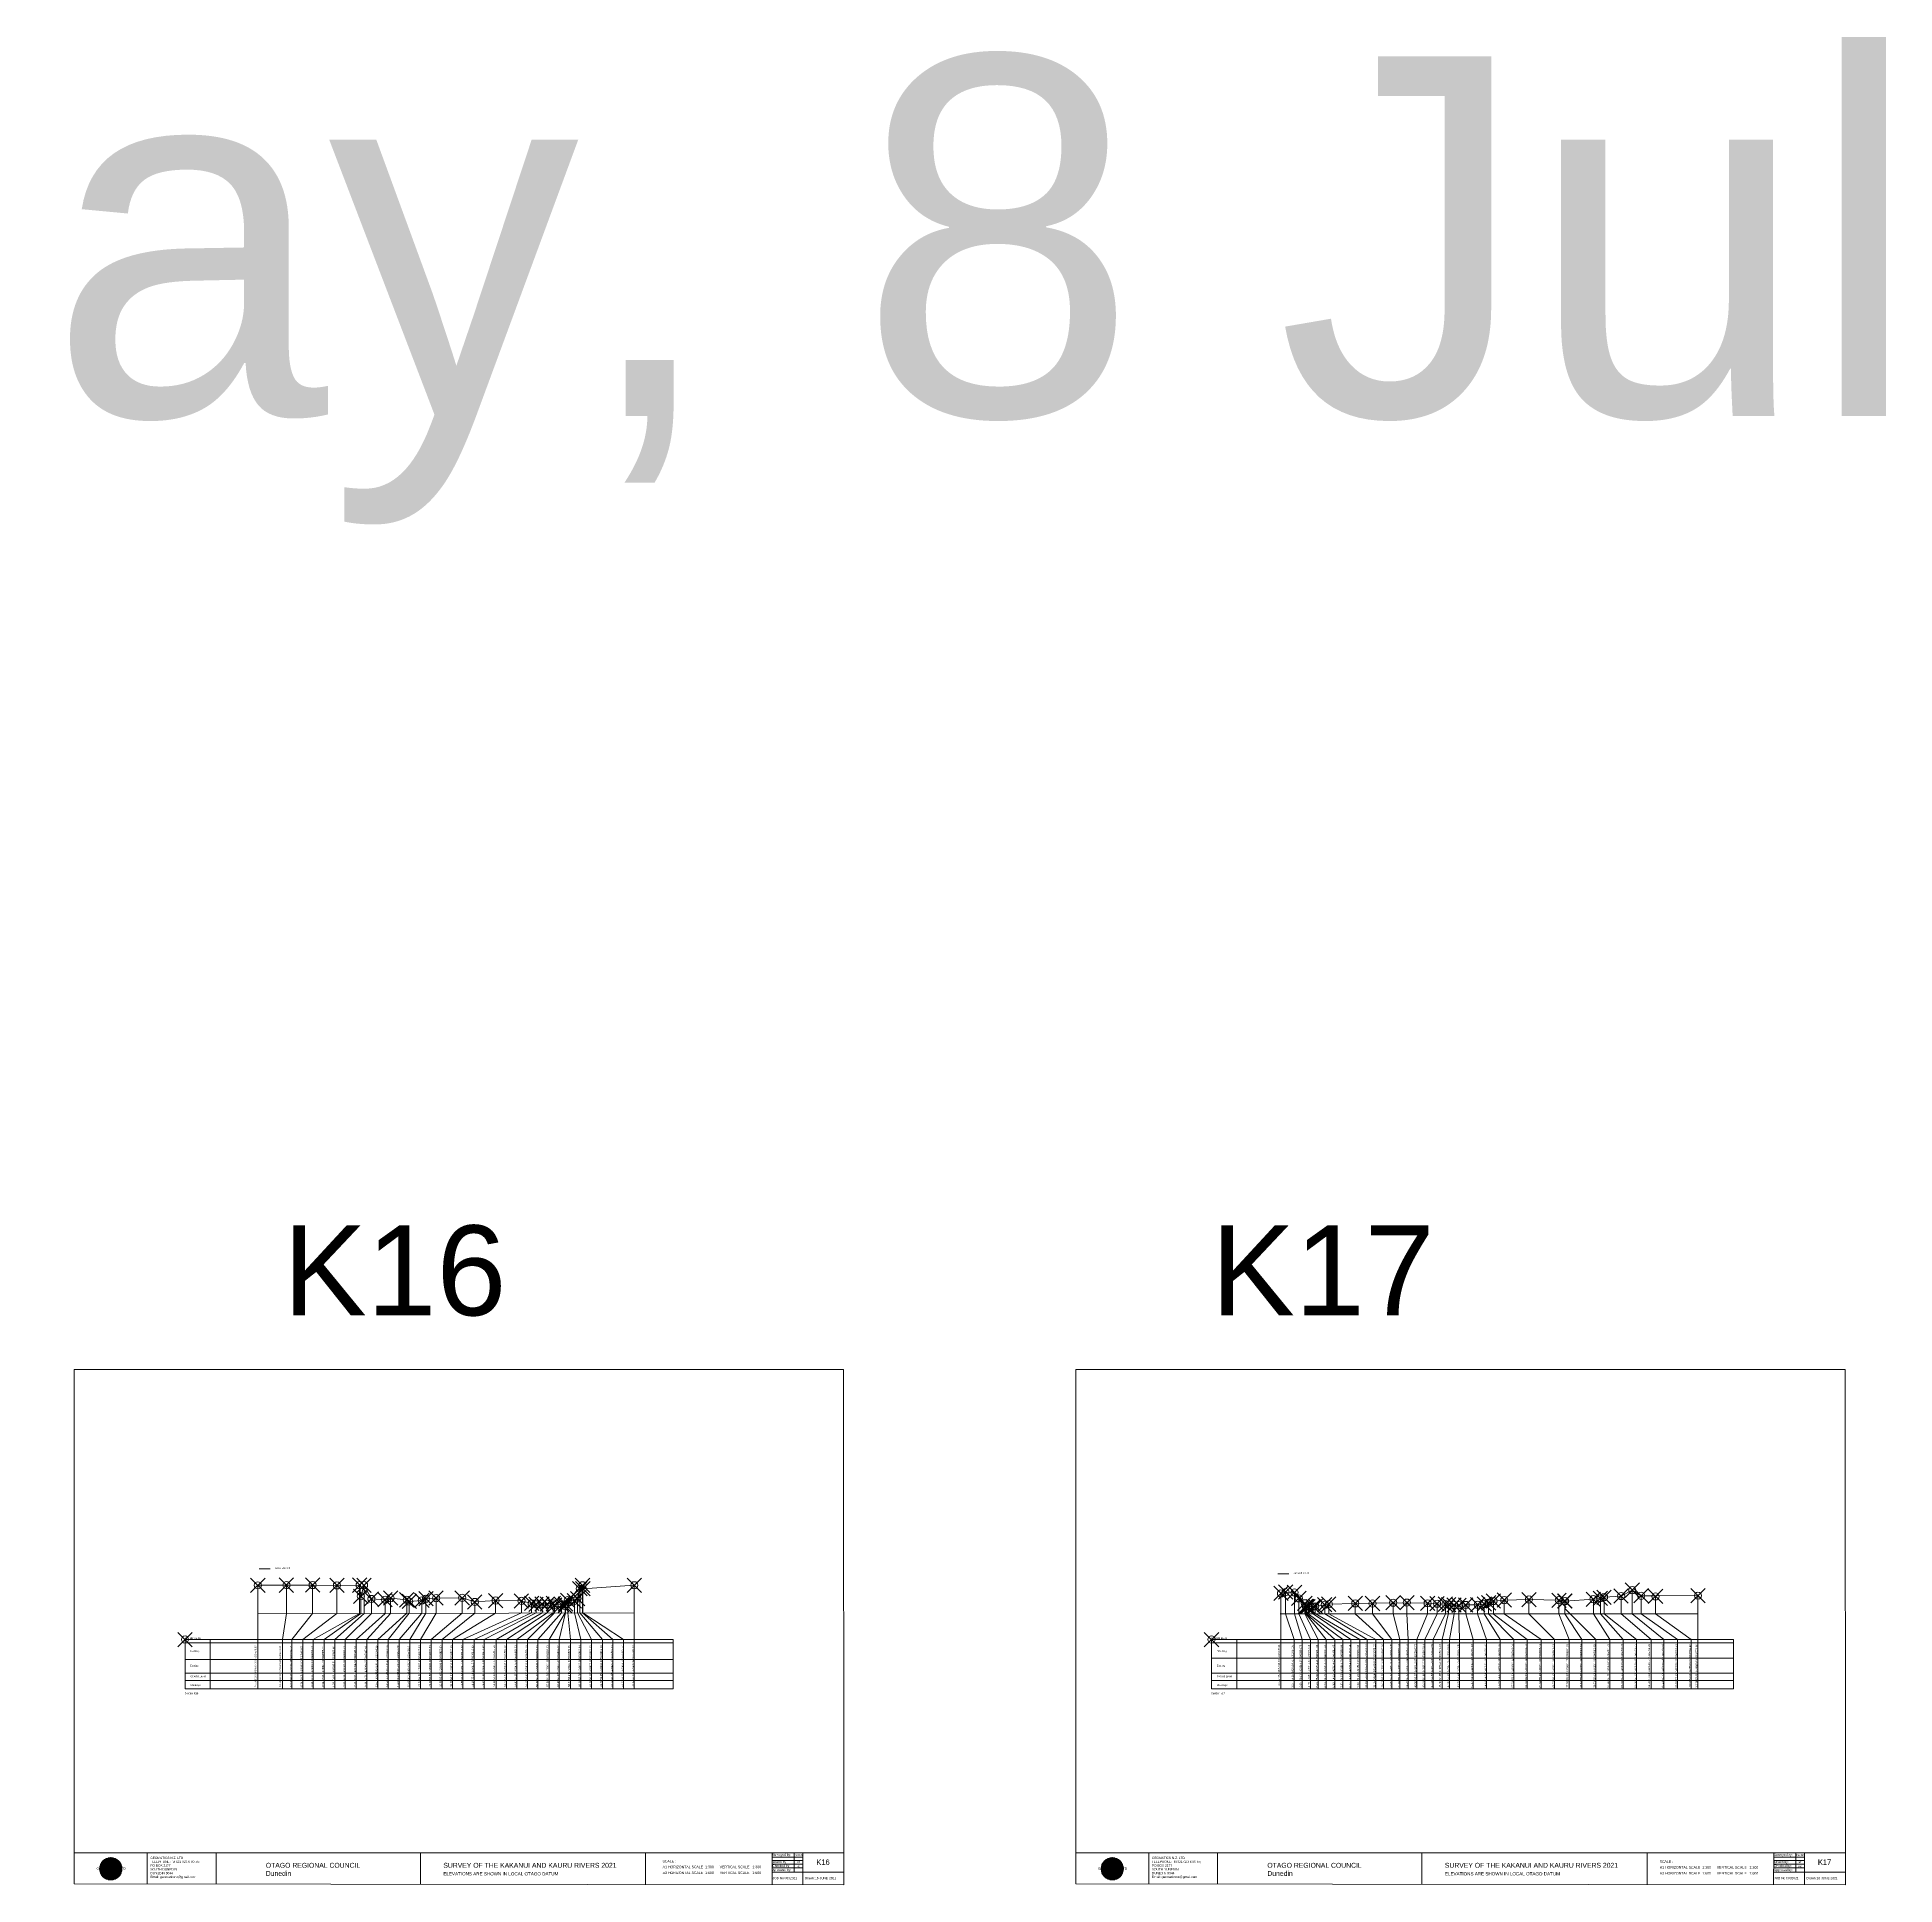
# Model space of a CAD drawing. Header units: millimetres. Extents: x -13804604 to 13046302109, y -19137686871 to 1424966580.
# Drawn here: x -1570945 to -1054404, y -23210 to 490536 of the extents above; entities that cross this region are included whole.
import ezdxf

# ---------------------------------------------------------------- set-up
doc = ezdxf.new("R2010")
doc.units = ezdxf.units.MM
doc.header["$PDMODE"] = 35
doc.header["$PDSIZE"] = 2000
doc.layers.get('0').update_dxf_attribs({"lineweight": 0})
doc.layers.add('geo', color=7, linetype='Continuous', lineweight=0)
doc.styles.get("Standard").update_dxf_attribs({"font": 'arial.ttf'})

# ---------------------------------------------------------------- blocks, each defined once
blk = doc.blocks.new('Geomatics_Circle_SPT')
at = {"layer": 'geo', "color": 2, "linetype": 'Continuous', "lineweight": 0}
for p, q in [((0, 25.2), (-25.2, 0)), ((-24.7, 4.9), (-4.9, 24.7)), ((-24.7, -4.9), (4.9, 24.7)), ((4.9, -24.7), (-24.7, 4.9)), ((-24.7, 0), (0, -24.7)), ((-9.7, 23.3), (-23.3, 9.6)), ((9.7, 23.3), (-23.3, -9.7)), ((-23.3, 9.7), (9.7, -23.3)), ((-21, 14), (-14, 21)), ((-21, -14), (14, 21)), ((14, -21), (-21, 14)), ((0, 0), (-17.8, 17.8)), ((0, 0), (-17.8, -17.8)), ((-14, 21), (21, -14)), ((21, 14), (-14, -21)), ((23.3, -9.7), (-9.7, 23.3)), ((-9.7, -23.3), (23.3, 9.7)), ((-4.9, 24.7), (24.7, -4.9)), ((24.7, 4.9), (-4.9, -24.7)), ((25.2, 0), (0, 25.2)), ((0, 0), (17.8, 17.8)), ((0, 0), (17.8, -17.8)), ((0, -24.8), (25.2, 0)), ((4.9, 24.7), (24.7, 4.9)), ((23.3, 9.7), (9.7, 23.3)), ((14, 21), (21, 14)), ((17.8, 18.1), (17.8, 18.1)), ((-4.9, -24.7), (-24.7, -4.9)), ((-23.3, -9.7), (-9.7, -23.3)), ((-14, -21), (-21, -14)), ((-17.8, -17.8), (-17.8, -17.8)), ((24.7, -4.9), (4.9, -24.7)), ((4.9, -24.7), (4.9, -24.7)), ((9.7, -23.3), (23.3, -9.7)), ((21, -14), (14, -21)), ((18.1, -17.8), (18.1, -17.8))]:
    blk.add_line(p, q, dxfattribs=at)
at = {"layer": 'geo', "color": 1, "linetype": 'Continuous', "lineweight": 0}
for p, q in [((-25.2, 0), (9.7, 23.3)), ((-25.2, 0), (-9.6, 23.3)), ((-25.2, 0), (23.3, 9.7)), ((-25.2, 0), (-23.3, 9.7)), ((-23.3, -9.7), (-25.2, 0)), ((-9.6, -23.3), (-25.2, 0)), ((9.7, -23.3), (-25.2, 0)), ((-4.9, 24.8), (-24.7, -4.9)), ((4.9, 24.7), (-24.7, 4.9)), ((14, 21), (-24.7, -4.9)), ((-14, 21), (-24.7, 4.9)), ((21, 14), (-24.7, 4.9)), ((-21, 14), (-24.7, -4.9)), ((0, 0), (-24.7, 4.9)), ((-24.7, 4.9), (-21, -14)), ((-24.7, 4.9), (-4.9, -24.7)), ((-24.7, 4.9), (14, -21)), ((-24.7, 4.9), (-24.7, 4.9)), ((0, 0), (-24.7, -4.9)), ((-23.3, 9.7), (0, 25.2)), ((-23.3, -9.6), (0, 25.2)), ((-23.3, -9.6), (17.8, 17.8)), ((-23.3, 9.7), (-17.8, 17.9)), ((-23.3, -9.6), (-17.8, 17.9)), ((-23.3, 9.7), (17.8, 17.8)), ((-17.8, -17.8), (-23.3, 9.7)), ((0, -25.2), (-23.3, 9.7)), ((-23.3, 9.7), (17.8, -17.8)), ((-23.3, 9.7), (25.2, 0)), ((-23.3, 9.4), (-23.3, 9.4)), ((-23.3, -9.7), (25.2, 0)), ((4.9, 24.8), (-21, -14)), ((-4.9, 24.7), (-21, 14)), ((14, 21), (-21, 14)), ((-14, 21), (-21, -14)), ((0, 0), (-21, 14)), ((-21, 14), (-14, -21)), ((-21, 14), (4.9, -24.7)), ((-21, 14), (-21, 14)), ((24.7, 4.9), (-21, 14)), ((0, 0), (-21, -14)), ((-17.9, 17.6), (-17.9, 17.6)), ((-17.8, 17.8), (9.7, 23.3)), ((-17.8, 17.8), (-9.6, 23.3)), ((-17.8, -17.8), (9.7, 23.3)), ((-17.8, -17.8), (-9.7, 23.3)), ((-9.7, -23.3), (-17.8, 17.8)), ((-17.8, 17.8), (9.7, -23.3)), ((-17.8, 17.8), (23.3, -9.6)), ((-17.8, 17.8), (23.3, 9.7)), ((-17.8, -17.8), (23.3, 9.7)), ((4.9, 24.7), (-14, 21)), ((-4.9, 24.7), (-14, -20.9)), ((0, 0), (-14, 21)), ((-14, 21), (-4.9, -24.7)), ((-14, 21), (-14, 21)), ((24.7, -4.9), (-14, 21)), ((21, 14), (-14, 21)), ((-14, -21), (24.7, 4.9)), ((0, 0), (-14, -21)), ((-9.8, 23.1), (-9.8, 23.1)), ((-9.7, 23.3), (0, 25.2)), ((-9.7, 23.3), (0, -25.2)), ((-9.7, -23.3), (0, 25.2)), ((-9.6, 23.3), (17.8, -17.8)), ((-9.6, 23.3), (25.2, 0)), ((-9.6, 23.3), (17.8, 17.8)), ((-9.6, -23.3), (17.8, 17.9)), ((25.2, 0), (-9.6, -23.3)), ((0, 0), (-4.9, 24.7)), ((-4.9, 24.7), (-4.9, 24.7)), ((21, -14), (-4.9, 24.7)), ((24.8, 4.9), (-4.9, 24.7)), ((14, 21), (-4.9, 24.7)), ((-4.9, -24.7), (21, 14)), ((0, 0), (-4.9, -24.7)), ((-0.2, 25.1), (-0.2, 25.1)), ((0, 25.2), (9.7, -23.3)), ((0, 25.2), (23.3, -9.7)), ((0, 25.2), (23.3, 9.7)), ((0, 25.2), (9.7, 23.3)), ((0, 0), (4.9, 24.7)), ((0, -25.2), (9.7, 23.3)), ((0, 0), (14, 21)), ((0, 0), (21, 14)), ((23.3, 9.7), (0, -25.2)), ((0, 0), (24.8, 4.9)), ((0, 0), (4.9, -24.7)), ((0, 0), (14, -21)), ((0, 0), (21, -14)), ((0, 0), (24.8, -4.9)), ((21, 14), (4.9, 24.8)), ((14, -21), (4.9, 24.7)), ((24.7, -4.9), (4.9, 24.7)), ((4.9, 24.7), (4.9, 24.7)), ((4.9, -24.7), (14, 21)), ((4.9, -24.7), (24.7, 4.9)), ((9.4, 23.3), (9.4, 23.3)), ((9.7, 23.3), (17.8, -17.8)), ((9.7, 23.3), (25.2, 0)), ((9.7, 23.3), (17.8, 17.9)), ((17.8, 17.8), (9.7, -23.3)), ((25.2, 0), (9.7, -23.3)), ((21, -14), (14, 21)), ((24.7, 4.9), (14, 21)), ((14, 21), (14, 21)), ((14, -21), (21, 14)), ((17.6, 17.9), (17.6, 17.9)), ((17.8, 17.8), (23.3, -9.7)), ((17.8, 17.8), (23.3, 9.7)), ((23.3, 9.7), (17.8, -17.8)), ((24.7, -4.9), (21, 14)), ((21, 14), (21, 14)), ((21, -14), (24.7, 4.9)), ((23.1, 9.8), (23.1, 9.8)), ((23.3, 9.7), (25.2, 0)), ((25.2, 0), (23.3, -9.6)), ((24.7, 4.9), (24.7, 4.9)), ((25.1, 0.2), (25.1, 0.2)), ((-25.2, 0), (23.3, -9.7)), ((-25.1, -0.2), (-25.1, -0.2)), ((-24.7, -4.9), (-24.7, -4.9)), ((-24.7, -4.9), (-14, -21)), ((-24.7, -4.9), (4.9, -24.7)), ((-24.7, -4.9), (21, -14)), ((-17.8, -17.8), (-23.3, -9.7)), ((0, -25.2), (-23.3, -9.6)), ((17.8, -17.8), (-23.3, -9.6)), ((-23.1, -9.8), (-23.1, -9.8)), ((-21, -14), (24.7, -4.9)), ((-21, -14), (-21, -14)), ((-21, -14), (-4.9, -24.7)), ((-21, -14), (14, -21)), ((23.3, -9.7), (-17.8, -17.8)), ((-9.6, -23.3), (-17.8, -17.8)), ((9.7, -23.3), (-17.8, -17.8)), ((-17.6, -17.9), (-17.6, -17.9)), ((-14, -21), (21, -14)), ((-14, -21), (-14, -21)), ((-14, -21), (4.9, -24.7)), ((17.8, -17.8), (-9.7, -23.3)), ((0, -25.2), (-9.7, -23.3)), ((-9.4, -23.3), (-9.4, -23.3)), ((-4.9, -24.7), (24.7, -4.9)), ((-4.9, -24.7), (14, -21)), ((-4.9, -24.7), (-4.9, -24.7)), ((23.3, -9.6), (0, -25.2)), ((9.7, -23.3), (0, -25.2)), ((0.2, -25.1), (0.2, -25.1)), ((4.9, -24.7), (21, -14)), ((4.9, -24.7), (4.9, -24.7)), ((17.8, -17.8), (9.7, -23.3)), ((9.8, -23.1), (9.8, -23.1)), ((14, -21), (24.7, -4.9)), ((14, -21), (14, -21)), ((23.3, -9.6), (17.8, -17.8)), ((17.9, -17.6), (17.9, -17.6)), ((21, -14), (21, -14)), ((23.3, -9.4), (23.3, -9.4)), ((24.7, -4.9), (24.7, -4.9))]:
    blk.add_line(p, q, dxfattribs=at)
at = {"layer": 'geo', "color": 114, "linetype": 'Continuous', "lineweight": 0}
for p, q in [((17.9, 17.8), (-25.2, 0)), ((-24.7, 4.9), (14, 21)), ((-24.7, -4.9), (21, 14)), ((-14, -21), (-24.7, 4.9)), ((9.7, 23.3), (-23.3, 9.7)), ((0, 0), (-23.3, 9.7)), ((-23.3, 9.7), (-9.7, -23.3)), ((0, 0), (-23.3, -9.7)), ((-4.9, -24.7), (-21, 14)), ((-20.9, 14), (4.9, 24.7)), ((24.8, 4.9), (-20.9, -14)), ((0, 25.2), (-17.8, 17.8)), ((-17.8, 17.8), (0, -25.2)), ((-14, 21), (-4.9, 24.7)), ((4.9, -24.7), (-14, 21)), ((0, 0), (-9.7, 23.3)), ((0, 0), (-9.7, -23.3)), ((-4.9, 24.7), (14, -21)), ((17.8, -17.8), (0, 25.2)), ((0, 0), (9.7, 23.3)), ((0, 0), (23.3, 9.7)), ((0, 0), (9.7, -23.3)), ((0, 0), (23.3, -9.7)), ((4.9, 24.7), (21, -14)), ((23.3, -9.7), (9.7, 23.3)), ((14, 21), (24.7, -4.9)), ((25.2, 0), (17.8, 17.8)), ((21, 14), (24.7, 4.9)), ((-25.2, 0), (-17.8, -17.8)), ((-21, -14), (-24.7, -4.9)), ((-17.8, -17.8), (25.2, 0)), ((24.8, -4.9), (-14, -21)), ((-9.6, -23.3), (23.3, -9.7)), ((21, -14), (-4.9, -24.8)), ((0, -25.2), (17.9, -17.8)), ((14, -21), (4.9, -24.8))]:
    blk.add_line(p, q, dxfattribs=at)
at = {"layer": 'geo', "color": 250, "linetype": 'Continuous', "lineweight": 0}
for p, q in [((0, 0), (-25.2, 0)), ((24.7, 4.9), (-24.7, 4.9)), ((-24.7, 4.9), (-24.7, -4.9)), ((-23.3, 9.7), (23.3, 9.7)), ((-23.3, 9.7), (-23.3, 9.7)), ((-23.3, -9.7), (-23.3, 9.7)), ((21, 14), (-21, 14)), ((-21, 14), (-21, -14)), ((-17.8, 17.8), (17.8, 17.8)), ((-17.8, -17.8), (-17.8, 17.8)), ((-14, 21), (-14, 21)), ((14, 21), (-14, 21)), ((-14, 20.9), (-14, -21)), ((-9.7, 23.3), (9.7, 23.3)), ((-9.7, -23.3), (-9.7, 23.3)), ((-4.9, 24.7), (4.9, 24.7)), ((-4.9, 24.7), (-4.9, -24.7)), ((0, 0), (0, 25.2)), ((0, 0), (0, -25.2)), ((0, 0), (25.2, 0)), ((4.9, 24.7), (4.9, -24.7)), ((9.7, -23.3), (9.7, 23.3)), ((14, 21), (14, -21)), ((17.8, -17.8), (17.8, 17.8)), ((21, 14), (21, 14)), ((21, -14), (21, 14)), ((23.3, 9.7), (23.3, -9.7)), ((24.7, 4.9), (24.7, 4.9)), ((24.7, -4.9), (24.7, 4.9)), ((-24.7, -4.9), (24.7, -4.9)), ((23.3, -9.7), (-23.3, -9.7)), ((-21, -14), (21, -14)), ((17.8, -17.8), (-17.8, -17.8)), ((-14, -21), (14, -21)), ((9.7, -23.3), (-9.7, -23.3)), ((-4.9, -24.7), (4.9, -24.7))]:
    blk.add_line(p, q, dxfattribs=at)
blk = doc.blocks.new('GeomaticsNZ TITLE BLOCK')
at = {"color": 7, "linetype": 'Continuous', "lineweight": 0}
for p, q in [((0, 94.9), (0, 1579.2)), ((0, 1579.2), (2363.4, 1579.2)), ((2363.4, 1579.2), (2364, 94.9)), ((2364, 94.9), (0, 94.9)), ((0, 94.9), (0, 0)), ((15.9, 94.9), (2364, 94.9)), ((224.3, 95.2), (224.3, -0.3)), ((2364, 94.9), (382.6, 94.9)), ((435.8, 95.2), (435.8, -0.7)), ((1063.4, 94.9), (1063.4, -2.4)), ((1755.4, 94.9), (1755.4, -2.6)), ((2143.6, 60.4), (2238.6, 60.4)), ((2143.9, 94.9), (2143.7, -3)), ((2143.9, 81.9), (2238.6, 81.7)), ((2143.9, 71), (2238.6, 71)), ((2211.5, 94.9), (2211.5, 36.1)), ((2238.6, 94.8), (2238.6, -3.2)), ((2364, -3.5), (2364, 94.9)), ((0, 0), (2364, -3.5)), ((2143.8, 48.6), (2238.6, 48.6)), ((2143.8, 35.4), (2364, 35.3))]:
    blk.add_line(p, q, dxfattribs=at)
at = {"color": 7, "linetype": 'Continuous', "lineweight": 0, "xscale": 1.36, "yscale": 1.36, "zscale": 1.36}
blk.add_blockref('Geomatics_Circle_SPT', (112.4, 45.7), dxfattribs=at)
at = {"color": 7, "linetype": 'Continuous', "lineweight": 0}
for s, p in [('PK&RR', (2213.2, 84.8)), ('ST', (2220.3, 63.6)), ('PK', (2220.4, 50.6))]:
    blk.add_text(s, height=5, dxfattribs=at).set_placement(p)
at = {"color": 7, "linetype": 'Continuous', "lineweight": 0, "attachment_point": 1}
for s, width, heights, insert, char_height in [('{\\C256;GEOMATICS N.Z. LTD                   \\PTELEPHONE:  M 021 023 6 00 55;\\PPO BOX 2177\\PSOUTH DUNEDIN\\PDUNEDIN 9044\\PEmail: geomaticsnz@gmail.com}', 3535.727, [94.7], (234, 82.7), 7), ('{\\C256;OTAGO REGIONAL COUNCIL\\PDunedin}', 3535.727, [0], (588.6, 64), 15), ('{\\C256;SURVEY OF THE KAKANUI AND KAURU RIVERS 2021}', 3535.727, [0], (1133.8, 64), 15), ('{\\C256;Surveyed by:}', 3535.727, [0], (2144.7, 92.4), 7), ('{\\C256;Checked by:}', 3535.727, [0], (2144.7, 58.6), 7), ('{\\C256;Drawn by:}', 3535.727, [0], (2145.8, 70.4), 7), ('{\\C256;Geomatics N.Z. LTD                   }', 125.079, [15.8], (68.8, 49.9), 7), ('{\\C256;ELEVATIONS ARE SHOWN IN LOCAL OTAGO DATUM}', 3535.727, [0], (1134.1, 35.4), 10), ('{\\C256;Approved by:}', 3535.727, [0], (2144.7, 45.9), 7), ('{\\C256;JOB No 0032021}', 3535.727, [0], (2145.3, 20.8), 7), ('{\\C256;Drawn:16-JUNE-2021}', 3535.727, [0], (2244.7, 20.7), 7)]:
    blk.add_mtext_dynamic_manual_height_columns(s, width=width, gutter_width=159, heights=heights, dxfattribs=dict(at, insert=insert, char_height=char_height))

msp = doc.modelspace()

# ---------------------------------------------------------------- linework, layer by layer
at = {"color": 1, "linetype": 'Continuous', "lineweight": 0}
for p, q in [((-1509241.611, 64633.766), (-1506169.439, 64633.766)), ((-1225993.886, 63229.79), (-1222921.714, 63229.79))]:
    msp.add_line(p, q, dxfattribs=at)
at = {"color": 7, "linetype": 'Continuous', "lineweight": 0}
for p, q in [((-1509577.674, 60071), (-1509577.674, 31248.305)), ((-1501631.151, 60121), (-1501631.151, 52205.516)), ((-1494346.641, 60151), (-1494346.641, 52224.91)), ((-1487585.836, 60052), (-1487585.836, 52242.908)), ((-1481280.785, 60112), (-1481280.785, 52259.694)), ((-1480951.45, 57042), (-1480951.45, 52260.571)), ((-1480052.221, 60092), (-1480052.221, 52262.965)), ((-1420054.071, 59145), (-1420054.071, 52422.693)), ((-1419303.101, 60075), (-1419303.101, 52424.693)), ((-1419213.011, 59105), (-1419213.011, 52424.933)), ((-1404900.465, 60085), (-1404900.465, 31248.305)), ((-1509577.674, 52184.361), (-1404900.465, 52463.036)), ((-1501631.151, 52205.516), (-1502710.329, 45000)), ((-1494346.641, 52224.91), (-1500147.654, 45000)), ((-1487585.836, 52242.908), (-1497091.993, 45000)), ((-1481280.785, 52259.694), (-1494218.869, 45000)), ((-1480951.45, 52260.571), (-1491142.229, 45000)), ((-1480052.221, 52262.965), (-1488205.488, 45000)), ((-1478013.235, 52268.393), (-1485255.985, 45000)), ((-1474186.482, 52278.581), (-1482255.627, 45000)), ((-1472667.527, 52282.624), (-1479231.484, 45000)), ((-1478013.235, 56282), (-1478013.235, 52268.393)), ((-1474186.482, 56072), (-1474186.482, 52278.581)), ((-1467482.827, 52296.427), (-1473328.418, 45000)), ((-1472667.527, 56522), (-1472667.527, 52282.624)), ((-1463986.983, 52305.734), (-1470318.198, 45000)), ((-1467482.827, 55583), (-1467482.827, 52296.427)), ((-1467307.978, 45000), (-1462835.228, 52308.8)), ((-1464380.906, 45000), (-1460017.61, 52316.301)), ((-1463986.983, 55883), (-1463986.983, 52305.734)), ((-1462835.228, 56353), (-1462835.228, 52308.8)), ((-1461408.489, 45000), (-1452762.842, 52335.615)), ((-1460017.61, 56513), (-1460017.61, 52316.301)), ((-1449255.19, 52344.953), (-1458330.398, 45000)), ((-1455490.726, 45000), (-1443464.04, 52360.371)), ((-1452762.842, 56583), (-1452762.842, 52335.615)), ((-1452580.38, 45000), (-1436294.882, 52379.457)), ((-1433458.224, 52387.009), (-1449409.763, 45000)), ((-1449255.19, 55453), (-1449255.19, 52344.953)), ((-1443464.04, 55844), (-1443464.04, 52360.371)), ((-1430561.26, 52394.721), (-1443273.981, 45000)), ((-1429123.378, 52398.549), (-1440404.241, 45000)), ((-1427422.975, 52403.076), (-1437607.981, 45000)), ((-1436294.882, 55744), (-1436294.882, 52379.457)), ((-1427059.023, 52404.045), (-1434589.833, 45000)), ((-1433458.224, 55044), (-1433458.224, 52387.009)), ((-1425133.979, 52409.17), (-1431683.064, 45000)), ((-1430561.26, 54904), (-1430561.26, 52394.721)), ((-1429123.378, 54904), (-1429123.378, 52398.549)), ((-1424162.799, 52411.755), (-1428579.642, 45000)), ((-1427422.975, 55014), (-1427422.975, 52403.076)), ((-1427059.023, 54604), (-1427059.023, 52404.045)), ((-1424040.672, 52412.08), (-1425782.124, 45000)), ((-1425133.979, 54695), (-1425133.979, 52409.17)), ((-1424162.799, 54375), (-1424162.799, 52411.755)), ((-1424040.672, 54865), (-1424040.672, 52412.08)), ((-1423409.881, 55935), (-1423409.881, 52413.76)), ((-1423409.881, 52413.76), (-1422613.054, 45000)), ((-1420054.071, 52422.693), (-1413723.552, 45000)), ((-1419303.101, 52424.693), (-1410888.328, 45000)), ((-1419213.011, 52424.933), (-1407880.429, 45000)), ((-1529832.987, 45000), (-1529832.987, 31248.305)), ((-1529832.987, 45000), (-1394063.772, 45000)), ((-1529832.987, 44076.552), (-1394063.772, 44076.552)), ((-1522819.838, 45000), (-1522819.838, 31248.305)), ((-1502710.329, 31248.305), (-1502710.329, 45000)), ((-1500147.654, 31248.305), (-1500147.654, 45000)), ((-1497091.993, 31248.305), (-1497091.993, 45000)), ((-1494218.869, 31248.305), (-1494218.869, 45000)), ((-1491142.229, 31248.305), (-1491142.229, 45000)), ((-1488205.488, 31248.305), (-1488205.488, 45000)), ((-1485255.985, 31248.305), (-1485255.985, 45000)), ((-1482255.627, 31248.305), (-1482255.627, 45000)), ((-1479231.484, 31248.305), (-1479231.484, 45000)), ((-1473328.418, 31248.305), (-1473328.418, 45000)), ((-1470318.198, 31248.305), (-1470318.198, 45000)), ((-1467307.978, 31248.305), (-1467307.978, 45000)), ((-1464380.906, 31248.305), (-1464380.906, 45000)), ((-1461408.489, 31248.305), (-1461408.489, 45000)), ((-1458330.398, 31248.305), (-1458330.398, 45000)), ((-1455490.726, 31248.305), (-1455490.726, 45000)), ((-1452580.38, 31248.305), (-1452580.38, 45000)), ((-1449409.763, 31248.305), (-1449409.763, 45000)), ((-1443273.981, 31248.305), (-1443273.981, 45000)), ((-1440404.241, 31248.305), (-1440404.241, 45000)), ((-1437607.981, 31248.305), (-1437607.981, 45000)), ((-1434589.833, 31248.305), (-1434589.833, 45000)), ((-1431683.064, 31248.305), (-1431683.064, 45000)), ((-1428579.642, 31248.305), (-1428579.642, 45000)), ((-1425782.124, 31248.305), (-1425782.124, 45000)), ((-1422613.054, 31248.305), (-1422613.054, 45000)), ((-1419744.765, 31248.305), (-1419744.765, 45000)), ((-1416810.828, 31248.305), (-1416810.828, 45000)), ((-1413723.552, 31248.305), (-1413723.552, 45000)), ((-1410888.328, 31248.305), (-1410888.328, 45000)), ((-1407880.429, 31248.305), (-1407880.429, 45000)), ((-1394063.772, 45000), (-1394063.772, 31248.305)), ((-1244407.966, 45000), (-1244407.966, 31248.305)), ((-1244407.966, 44076.552), (-1099249.793, 44076.552)), ((-1237394.816, 45000), (-1237394.816, 31248.305)), ((-1529832.987, 39458.613), (-1394063.772, 39458.613)), ((-1244407.966, 39805.14), (-1099249.793, 39805.14)), ((-1529832.987, 35602.182), (-1394063.772, 35602.182)), ((-1529832.987, 33627.919), (-1394063.772, 33627.919)), ((-1529832.987, 31248.305), (-1394063.772, 31248.305)), ((-1244407.966, 35602.182), (-1099249.793, 35602.182)), ((-1244407.966, 33593.469), (-1099249.793, 33593.469)), ((-1244407.966, 31248.305), (-1099249.793, 31248.305)), ((-1526651.824, 29878.784), (-1526651.824, 29878.784)), ((-1241226.802, 29878.784), (-1241226.802, 29878.784))]:
    msp.add_line(p, q, dxfattribs=at)
at = {"color": 7, "lineweight": 0}
for p, q in [((-1225104.445, 57822.549), (-1225104.445, 31248.305)), ((-1109139.187, 57200), (-1109139.187, 31248.305)), ((-1244407.966, 45000), (-1099249.793, 45000)), ((-1221430.811, 31248.305), (-1221430.811, 45000)), ((-1219210.555, 31248.305), (-1219210.555, 45000)), ((-1216893.131, 31248.305), (-1216893.131, 45000)), ((-1214768.834, 31248.305), (-1214768.834, 45000)), ((-1212908.281, 45000), (-1212908.281, 44993.737)), ((-1212515.77, 31248.305), (-1212515.77, 45000)), ((-1210160.305, 31248.305), (-1210160.305, 45000)), ((-1207922.487, 31248.305), (-1207922.487, 45000)), ((-1205694.431, 31248.305), (-1205694.431, 45000)), ((-1201090.078, 31248.305), (-1201090.078, 45000)), ((-1198726.612, 31248.305), (-1198726.612, 45000)), ((-1196562.864, 31248.305), (-1196562.864, 45000)), ((-1194282.677, 31248.305), (-1194282.677, 45000)), ((-1192019.046, 31248.305), (-1192019.046, 45000)), ((-1189688.891, 31248.305), (-1189688.891, 45000)), ((-1187292.164, 31248.305), (-1187292.164, 45000)), ((-1185113.975, 31248.305), (-1185113.975, 45000)), ((-1182800.476, 31248.305), (-1182800.476, 45000)), ((-1178256.657, 31248.305), (-1178256.657, 45000)), ((-1175493.753, 31248.305), (-1175493.753, 45000)), ((-1171615.715, 31248.305), (-1171615.715, 45000)), ((-1167954, 31248.305), (-1167954, 45000)), ((-1164142.534, 31248.305), (-1164142.534, 45000)), ((-1160314.413, 31248.305), (-1160314.413, 45000)), ((-1156618.129, 31248.305), (-1156618.129, 45000)), ((-1152778.333, 31248.305), (-1152778.333, 45000)), ((-1141398.633, 31248.305), (-1141398.633, 45000)), ((-1137538.458, 31248.305), (-1137538.458, 45000)), ((-1133641.599, 31248.305), (-1133641.599, 45000)), ((-1129969.418, 31248.305), (-1129969.418, 45000)), ((-1126213.053, 31248.305), (-1126213.053, 45000)), ((-1122200.56, 31248.305), (-1122200.56, 45000)), ((-1114820.924, 31248.305), (-1114820.924, 45000)), ((-1111019.32, 31248.305), (-1111019.32, 45000)), ((-1099249.793, 45000), (-1099249.793, 31248.305))]:
    msp.add_line(p, q, dxfattribs=at)
at = {"lineweight": 0}
for p, q in [((-1223827.481, 58177), (-1223827.481, 52181.351)), ((-1221333.2, 58097), (-1221333.2, 52181.351)), ((-1130513.667, 57089), (-1130513.667, 52181.351)), ((-1124943.391, 57159), (-1124943.391, 52181.351)), ((-1120961.906, 56989), (-1120961.906, 52181.351)), ((-1220121.288, 56447), (-1220121.288, 52181.351)), ((-1218465.418, 55077), (-1218465.418, 52181.351)), ((-1218195.993, 54227), (-1218195.993, 52181.351)), ((-1217966.821, 54247), (-1217966.821, 52181.351)), ((-1217572.746, 54147), (-1217572.746, 52181.351)), ((-1216123.343, 54137), (-1216123.343, 52181.351)), ((-1212908.281, 54687), (-1212908.281, 52181.351)), ((-1211796.813, 54837), (-1211796.813, 52181.351)), ((-1204429.522, 55047), (-1204429.522, 52181.351)), ((-1199646.549, 55017), (-1199646.549, 52181.351)), ((-1193899.504, 55238), (-1193899.504, 52181.351)), ((-1190075.807, 55268), (-1190075.807, 52181.351)), ((-1184314.169, 55068), (-1184314.169, 52181.351)), ((-1181691.307, 54958), (-1181691.307, 52181.351)), ((-1179357.122, 54828), (-1179357.122, 52181.351)), ((-1176976.667, 54588), (-1176976.667, 52181.351)), ((-1175608.557, 54538), (-1175608.557, 52181.351)), ((-1173722.84, 54608), (-1173722.84, 52181.351)), ((-1170408.216, 54678), (-1170408.216, 52181.351)), ((-1168587.716, 54868), (-1168587.716, 52181.351)), ((-1167367.107, 55198), (-1167367.107, 52181.351)), ((-1166020.236, 55698), (-1166020.236, 52181.351)), ((-1163002.637, 55958), (-1163002.637, 52181.351)), ((-1156145.073, 56118), (-1156145.073, 52181.351)), ((-1146205.868, 55679), (-1146205.868, 52181.351)), ((-1146106.38, 55689), (-1146106.38, 53539.996)), ((-1138240.714, 56209), (-1138240.714, 52181.351)), ((-1136290.735, 56449), (-1136290.735, 52181.351)), ((-1135259.549, 56759), (-1135259.549, 52181.351))]:
    msp.add_line(p, q, dxfattribs=at)
at = {"linetype": 'Continuous', "lineweight": 0}
msp.add_line((-1225283.4, 52181.351), (-1109139.187, 52181.351), dxfattribs=at)
for p, q in [((-1223827.481, 52181.351), (-1221430.811, 45000)), ((-1221333.2, 52181.351), (-1219210.555, 45000)), ((-1220121.288, 52181.351), (-1216893.131, 45000)), ((-1218465.418, 52181.351), (-1214768.834, 45000)), ((-1218195.993, 52181.351), (-1212515.77, 45000)), ((-1217966.821, 52181.351), (-1210160.305, 45000)), ((-1217572.746, 52181.351), (-1207922.487, 45000)), ((-1216123.343, 52181.351), (-1205694.431, 45000)), ((-1212908.281, 52181.351), (-1201090.078, 45000)), ((-1211796.813, 52181.351), (-1198726.612, 45000)), ((-1204429.522, 52181.351), (-1196562.864, 45000)), ((-1199646.549, 52181.351), (-1194282.677, 45000)), ((-1193899.504, 52181.351), (-1192019.046, 45000)), ((-1190075.807, 52181.351), (-1189688.891, 45000)), ((-1184314.169, 52181.351), (-1187292.164, 45000)), ((-1181691.307, 52181.351), (-1185113.975, 45000)), ((-1179357.122, 52181.351), (-1182800.476, 45000)), ((-1176976.667, 52181.351), (-1178256.657, 45000)), ((-1175608.557, 52181.351), (-1175493.753, 45000)), ((-1173722.84, 52181.351), (-1171615.715, 45000)), ((-1170408.216, 52181.351), (-1167954, 45000)), ((-1168587.716, 52181.351), (-1164142.534, 45000)), ((-1167367.107, 52181.351), (-1160314.413, 45000)), ((-1166083.315, 52181.351), (-1156618.129, 45000)), ((-1163002.637, 52181.351), (-1152778.333, 45000)), ((-1156145.073, 52181.351), (-1149001.034, 45000)), ((-1146205.868, 52181.351), (-1141398.633, 45000)), ((-1146106.38, 53539.996), (-1137538.458, 45000)), ((-1138240.714, 52181.351), (-1133641.599, 45000)), ((-1136290.735, 52181.351), (-1129969.418, 45000)), ((-1135259.549, 52181.351), (-1126213.053, 45000)), ((-1130513.667, 52181.351), (-1122200.56, 45000)), ((-1124943.391, 52181.351), (-1114820.924, 45000)), ((-1120961.906, 52181.351), (-1111019.32, 45000)), ((-1149001.034, 45000), (-1149001.034, 31248.305))]:
    msp.add_line(p, q)
at = {"color": 1, "linetype": 'Continuous', "lineweight": 0}
msp.add_lwpolyline([(-1509577.674, 60071), (-1501631.151, 60121), (-1494346.641, 60151), (-1487585.836, 60052), (-1481280.785, 60112), (-1480951.45, 57042), (-1480052.221, 60092), (-1478013.235, 56282), (-1474186.482, 56072), (-1472667.527, 56522), (-1468194.104, 56033), (-1467482.827, 55583), (-1463986.983, 55883), (-1462835.228, 56353), (-1460017.61, 56513), (-1452762.842, 56583), (-1449255.19, 55453), (-1443464.04, 55844), (-1436294.882, 55744), (-1433458.224, 55044), (-1432217.38, 54804), (-1430561.26, 54904), (-1429123.378, 54904), (-1427422.975, 55014), (-1427059.023, 54604), (-1425133.979, 54695), (-1424162.799, 54375), (-1424040.672, 54865), (-1423409.881, 55935), (-1421540.628, 55755), (-1420682.068, 56385), (-1420054.071, 59145), (-1419303.101, 60075), (-1419213.011, 59105), (-1404900.465, 60085)], dxfattribs=at)
at = {"color": 1, "lineweight": 0}
msp.add_lwpolyline([(-1225104.445, 57822.549), (-1223827.481, 58177), (-1221333.2, 58097), (-1220121.288, 56447), (-1218465.418, 55077), (-1218195.993, 54227), (-1217966.821, 54247), (-1217572.746, 54147), (-1216123.343, 54137), (-1215565.309, 54227), (-1212908.281, 54687), (-1211796.813, 54837), (-1204429.522, 55047), (-1193899.504, 55238), (-1184314.169, 55068), (-1181691.307, 54958), (-1179357.122, 54828), (-1178493.705, 54670.971), (-1176976.667, 54588), (-1175608.557, 54538), (-1173722.84, 54608), (-1170408.216, 54678), (-1168587.716, 54868), (-1167367.107, 55198), (-1166020.236, 55698), (-1163002.637, 55958), (-1156145.073, 56118), (-1147815.686, 55919), (-1146205.868, 55679), (-1146106.38, 55689), (-1138240.714, 56209), (-1136290.735, 56449), (-1135259.549, 56759), (-1130513.667, 57089), (-1127403.031, 58729), (-1124943.391, 57159), (-1120961.906, 57159), (-1109139.187, 57200)], dxfattribs=at)
at = {"color": 7, "lineweight": 0}
for points in [[(-1127403.031, 58729), (-1127403.031, 52181.351), (-1118636.945, 45000), (-1118636.945, 31248.305)], [(-1215565.309, 54227), (-1215559.931, 52207.237), (-1203165.705, 45000), (-1203165.705, 31248.305)], [(-1178493.724, 54678), (-1178487.409, 52305.932), (-1180313.154, 45000), (-1180313.154, 31248.305)], [(-1147815.686, 55919), (-1147815.686, 52181.351), (-1144923.678, 45000), (-1144923.678, 31248.305)]]:
    msp.add_lwpolyline(points, dxfattribs=at)
at = {"color": 7, "linetype": 'Continuous', "lineweight": 0}
for points in [[(-1468194.104, 56033), (-1468184.151, 52294.56), (-1476200.331, 45000), (-1476200.331, 31248.305)], [(-1432217.38, 54804), (-1432210.955, 52390.329), (-1446638.078, 45000), (-1446638.078, 31248.305)], [(-1421540.628, 55755), (-1421531.746, 52418.76), (-1419744.765, 45000)]]:
    msp.add_lwpolyline(points, dxfattribs=at)
msp.add_lwpolyline([(-1420682.068, 56385), (-1420671.516, 52421.05), (-1416810.828, 45000)])
at = {"linetype": 'Continuous', "lineweight": 0}
for p in [(-1509577.674, 60071), (-1501631.151, 60121), (-1494346.641, 60151), (-1487585.836, 60052), (-1481280.785, 60112), (-1480052.221, 60092), (-1419303.101, 60075), (-1404900.465, 60085), (-1480951.45, 57042), (-1478013.235, 56282), (-1474186.482, 56072), (-1472667.527, 56522), (-1468194.104, 56033), (-1467482.827, 55583), (-1463986.983, 55883), (-1462835.228, 56353), (-1460017.61, 56513), (-1452762.842, 56583), (-1449255.19, 55453), (-1443464.04, 55844), (-1436294.882, 55744), (-1433458.224, 55044), (-1430561.26, 54904), (-1429123.378, 54904), (-1427422.975, 55014), (-1424040.672, 54865), (-1423409.881, 55935), (-1421540.628, 55755), (-1420682.068, 56385), (-1420054.071, 59145), (-1419213.011, 59105), (-1432217.38, 54804), (-1427059.023, 54604), (-1425133.979, 54695), (-1424162.799, 54375), (-1529832.987, 45000), (-1244407.966, 45000)]:
    msp.add_point(p, dxfattribs=at)
at = {"lineweight": 0}
for p in [(-1225104.445, 57822.549), (-1223827.481, 58177), (-1221333.2, 58097), (-1220121.288, 56447), (-1218465.418, 55077), (-1211796.813, 54837), (-1204429.522, 55047), (-1199646.549, 55017), (-1193899.504, 55238), (-1190075.807, 55268), (-1184314.169, 55068), (-1181691.307, 54958), (-1179357.122, 54828), (-1168587.716, 54868), (-1167367.107, 55198), (-1166020.236, 55698), (-1163002.637, 55958), (-1156145.073, 56118), (-1147815.686, 55919), (-1146205.868, 55679), (-1146106.38, 55689), (-1138240.714, 56209), (-1136290.735, 56449), (-1135259.549, 56759), (-1130513.667, 57089), (-1127403.031, 58729), (-1124943.391, 57159), (-1120961.906, 56989), (-1109139.187, 57200), (-1218195.993, 54227), (-1217966.821, 54247), (-1217572.746, 54147), (-1216123.343, 54137), (-1215565.309, 54227), (-1212908.281, 54687), (-1178493.724, 54678), (-1176976.667, 54588), (-1175608.557, 54538), (-1173722.84, 54608), (-1170408.216, 54678)]:
    msp.add_point(p, dxfattribs=at)

# ---------------------------------------------------------------- block references
at = {"color": 7, "linetype": 'Continuous', "lineweight": 0, "xscale": 90.52460151977424, "yscale": 90.52460151977424, "zscale": 90.52460151977424}
for p in [(-1560651.888, -22888.858), (-1282166.803, -22888.858)]:
    msp.add_blockref('GeomaticsNZ TITLE BLOCK', p, dxfattribs=at)

# ---------------------------------------------------------------- texts
at = {"color": 5, "linetype": 'Continuous', "lineweight": 0}
msp.add_text('Thursday, 8 July 2021 12:32:53 PM', height=100000, dxfattribs=at).set_placement((-2002487.041, 385213.22))
at = {"color": 7, "linetype": 'Continuous', "lineweight": 0}
for s, height, p in [('Ground Level', 500, (-1504810.666, 64611.562)), ('Ground Level', 500, (-1221562.941, 63207.586)), ('DATUM 45.00', 500, (-1529903.734, 45146.766)), ('Northing', 500, (-1528306.728, 41560.657)), ('DATUM 45.00', 500, (-1244478.712, 45146.766)), ('Northing', 500, (-1242881.707, 41560.657)), ('Easting', 500, (-1528379.533, 37481.59)), ('Easting', 500, (-1242954.511, 37481.59)), ('Ground Level', 500, (-1528361.456, 34533.521)), ('Chainage', 500, (-1528359.069, 32077.102)), ('Ground Level', 500, (-1242936.435, 34533.521)), ('Chainage', 500, (-1242934.047, 32077.102)), ('Section K16', 500, (-1529903.745, 29797.682)), ('Section K17', 500, (-1244478.723, 29797.682)), ('A1 HORIZONTAL SCALE  1:300      VERTICAL SCALE   1:300 ', 700, (-1397022.829, -18583.064)), ('A3 HORIZONTAL SCALE  1:600      VERTICAL SCALE   1:600 ', 700, (-1397022.829, -20200.743)), ('SCALE :  ', 700, (-1397055.23, -16965.385)), ('K16', 1500, (-1354293.562, -17657.439)), ('A1 HORIZONTAL SCALE  1:300      VERTICAL SCALE   1:300 ', 700, (-1119762.106, -18709.063)), ('A3 HORIZONTAL SCALE  1:600      VERTICAL SCALE   1:600', 700, (-1119762.106, -20326.742)), ('SCALE :  ', 700, (-1119794.507, -17091.384)), ('K17', 1500, (-1075808.478, -17657.439))]:
    msp.add_text(s, height=height, dxfattribs=at).set_placement(p)
for s, p in [('-27.73 60.07 1426377.67  5005879.82', (-1509975.586, 31494.792)), ('-19.79 60.12 1426381.80 5005873.03', (-1503127.273, 31565.756)), ('-12.50 60.15 1426385.16 5005866.55', (-1500152.926, 31565.756)), ('-5.74 60.05  1426388.83 5005860.87', (-1497178.579, 31691.414)), (' 0.56 60.11  1426392.10 5005855.48', (-1494204.231, 31684.593)), (' 0.89 57.04  1426391.24 5005855.24', (-1491229.884, 31684.593)), (' 1.79 60.09  1426393.51 5005855.46', (-1488255.537, 31637.526)), (' 3.83 56.28  1426393.28 5005852.42', (-1485281.189, 31684.252)), (' 7.66 56.07  1426394.56 5005848.81', (-1482306.842, 31680.5)), (' 9.18 56.52  1426396.25 5005847.93', (-1479332.494, 31684.593)), (' 13.65 56.03 1426398.72 5005844.19', (-1476358.147, 31637.526)), (' 14.36 55.58 1426398.40 5005843.20', (-1473383.8, 31637.526)), (' 17.86 55.88 1426400.39 5005840.30', (-1470409.452, 31637.526)), (' 19.01 56.35 1426401.35 5005839.52', (-1467435.105, 31637.526)), (' 21.83 56.51 1426402.69 5005837.04', (-1464460.757, 31693.119)), (' 29.08 56.58 1426406.46 5005830.84', (-1461486.41, 31693.119)), (' 32.59 55.45 1426408.21 5005827.80', (-1458512.063, 31684.252)), (' 38.38 55.84 1426410.89 5005822.66', (-1455537.715, 31684.252)), (' 45.55 55.74 1426414.42 5005816.42', (-1452563.368, 31704.716)), (' 48.39 55.04 1426415.78 5005813.93', (-1449589.362, 31704.716)), (' 49.63 54.80 1426416.60 5005812.97', (-1446615.014, 31704.716)), (' 51.28 54.90 1426417.47 5005811.56', (-1443640.667, 31684.593)), (' 52.72 54.90 1426418.37 5005810.42', (-1440666.661, 31684.593)), (' 54.42 55.01 1426419.48 5005809.10', (-1437692.313, 31684.593)), (' 54.79 54.60 1426419.62 5005808.76', (-1434718.307, 31684.593)), (' 56.71 54.70 1426420.73 5005807.18', (-1431744.301, 31684.593)), (' 57.68 54.38 1426421.15 5005806.30', (-1428769.953, 31684.593)), (' 57.80 54.87 1426421.00 5005806.07', (-1425795.606, 31684.593)), (' 58.44 55.94 1426421.53 5005805.65', (-1422821.599, 31684.593)), (' 60.30 55.76 1426422.31 5005803.94', (-1419847.252, 31687.321)), (' 61.16 56.39 1426422.66 5005803.15', (-1416872.905, 31687.321)), (' 61.79 59.15 1426423.10 5005802.68', (-1413898.557, 31687.321)), (' 62.54 60.08 1426425.23 5005803.10', (-1410924.21, 31687.321)), (' 62.63 59.11 1426424.55 5005802.57', (-1407949.863, 31687.321)), (' 76.94 60.09 1426429.94 5005789.13', (-1404975.515, 31680.5))]:
    msp.add_text(s, height=500, rotation=90, dxfattribs=at).set_placement(p)
at = {"color": 7, "lineweight": 0}
for s, p in [(' -0.21 57.86  1426514.64  5005888.48', (-1225457.325, 31681.646)), ('1.07   58.18  1426514.72  5005887.26', (-1221660.449, 31627.758)), ('3.56   58.10  1426514.37  5005884.75', (-1219381.749, 31674.484)), ('4.78   56.45  1426514.30  5005883.54', (-1217102.709, 31694.948)), ('6.43   55.08  1426514.41  5005881.88', (-1214823.668, 31677.554)), ('6.70   54.23  1426514.45  5005881.61', (-1212544.628, 31677.554)), ('6.93   54.25  1426514.00  5005881.40', (-1210265.587, 31677.554)), ('7.32   54.15  1426514.29  5005880.99', (-1207986.546, 31670.732)), ('8.77   54.14  1426514.29  5005879.54', (-1205707.506, 31675.507)), ('9.33   54.23  1426514.38  5005878.98', (-1203428.806, 31674.825)), ('11.99  54.69  1426514.08  5005876.33', (-1201149.766, 31627.758)), ('13.10  54.84  1426514.02  5005875.22', (-1198870.725, 31627.758)), ('20.47  55.05  1426513.69  5005867.86', (-1196591.684, 31683.352)), ('25.25  55.02  1426513.52  5005863.08', (-1194312.644, 31683.352)), ('31.00  55.24  1426513.23  5005857.34', (-1192033.603, 31674.484)), ('34.82  55.27  1426512.84  5005853.53', (-1189754.563, 31674.484)), ('40.58  55.07  1426512.67  5005847.77', (-1187475.522, 31694.948)), ('43.21  54.96  1426512.78  5005845.14', (-1185196.822, 31694.948)), ('45.54  54.83  1426512.63  5005842.81', (-1182917.782, 31694.948)), ('46.40  54.68  1426512.78  5005841.94', (-1180638.741, 31694.948)), ('47.92  54.59  1426512.57  5005840.43', (-1178360.042, 31694.948)), ('49.29  54.54  1426512.59  5005839.06', (-1175578.955, 31686.08)), ('51.17  54.61  1426512.41  5005837.18', (-1171786.498, 31665.957)), ('54.49  54.68  1426512.23  5005833.87', (-1167994.041, 31665.957)), ('56.31  54.87  1426512.18  5005832.05', (-1164201.583, 31665.957)), ('57.53  55.20  1426512.14  5005830.83', (-1160409.126, 31665.957)), ('58.88  55.70  1426512.19  5005829.48', (-1156616.669, 31665.957)), ('61.89  55.96  1426511.50  5005826.49', (-1152824.553, 31668.686)), ('68.75  56.12  1426511.39  5005819.63', (-1149032.437, 31668.686)), ('77.08  55.92  1426511.22  5005811.30', (-1145239.98, 31661.865)), ('78.69  55.68  1426511.19  5005809.69', (-1141447.523, 31661.865)), ('78.79  55.69  1426511.20  5005809.59', (-1137655.407, 31661.865)), ('86.66  56.21  1426510.90  5005801.73', (-1133863.291, 31666.64)), ('88.61  56.45  1426510.86  5005799.78', (-1130070.834, 31666.64)), ('89.64  56.76  1426510.81  5005798.75', (-1126278.718, 31666.64)), ('94.38  57.09  1426510.57  5005794.01', (-1122486.602, 31665.957)), ('97.49  58.73  1426510.49  5005790.90', (-1118694.145, 31665.957)), ('99.95  57.16  1426510.21  5005788.45', (-1114901.688, 31665.957)), ('103.93 56.99  1426510.09  5005784.47', (-1111109.572, 31411.818)), ('115.76 57.20  1426509.54  5005772.66', (-1109257.931, 31411.818))]:
    msp.add_text(s, height=500, rotation=90, dxfattribs=at).set_placement(p)
at = {"char_height": 25000, "attachment_point": 1}
for s, insert in [('K16', (-1502606.891, 160139.013)), ('K17', (-1244527.582, 160139.013))]:
    msp.add_mtext_dynamic_manual_height_columns(s, width=97508.68034, gutter_width=25000, heights=[0], dxfattribs=dict(at, insert=insert))

doc.saveas('drawing.dxf')
